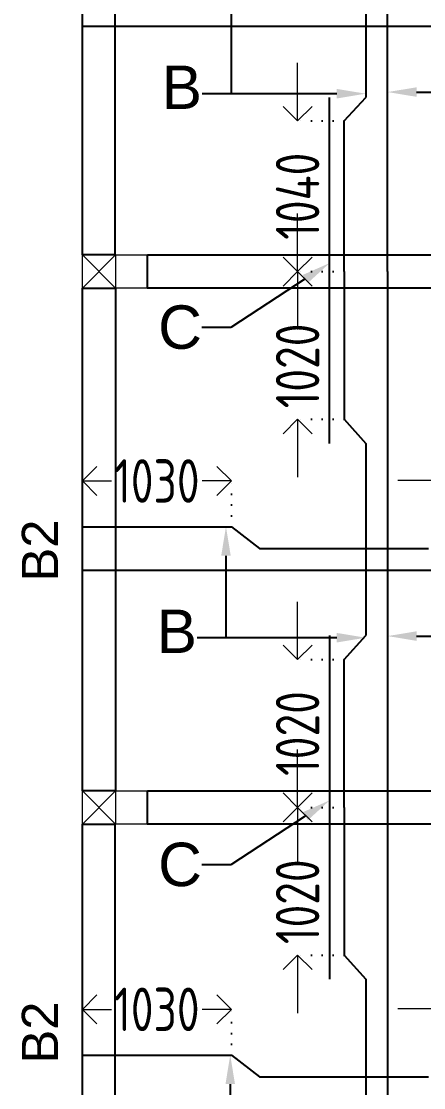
# Model space of a CAD drawing. Header units: inches. Extents: x -605 to 2991212, y -2872845 to 0.
# Drawn here: x 2823513 to 2826292, y -2114542 to -2107179 of the extents above; entities that cross this region are included whole.
import ezdxf
from ezdxf import colors
from ezdxf.entities.mleader import LeaderData, LeaderLine
from ezdxf.enums import TextEntityAlignment as Align
from ezdxf.math import Vec2, Vec3

# ---------------------------------------------------------------- set-up
doc = ezdxf.new("R2010")
doc.units = ezdxf.units.IN
doc.header["$LTSCALE"] = 600
doc.header["$MEASUREMENT"] = 0
doc.linetypes.add('DOT2', pattern=[0.125, 0, -0.125])
for name, color, linetype, lineweight in [('rDIMension', 1, 'Continuous', 18), ('rRCC 2', 40, 'Continuous', 15), ('rREINF 1', 1, 'Continuous', 25)]:
    doc.layers.add(name, color=color, linetype=linetype, lineweight=lineweight)
doc.styles.add('DIM', font='geniso.shx', dxfattribs={"width": 0.85})
doc.styles.get("Standard").update_dxf_attribs({"font": 'arial.ttf'})
doc.dimstyles.new('ST-100', dxfattribs={"dimscale": 100, "dimtxt": 2.5, "dimasz": 2, "dimexe": 0.18, "dimexo": 0.0625, "dimgap": 0.2, "dimtad": 0, "dimdec": 0, "dimzin": 0, "dimdsep": 46, "dimtxsty": 'DIM', "dimblk": 'OPEN90', "dimcen": 0.09, "dimclrd": 256, "dimclrt": 7, "dimadec": 0, "dimazin": 0, "dimtfac": 1, "dimtdec": 0, "dimtofl": 0, "dimtmove": 0, "dimatfit": 3, "dimldrblk": 'OPEN90', "dimfxl": 1, "dimtolj": 1, "dimtzin": 0, "dimlwd": -1, "dimarcsym": 0})

# ---------------------------------------------------------------- blocks, each defined once
blk = doc.blocks.new('_Open90')
at = {"color": 0, "linetype": 'ByBlock', "lineweight": -2}
for p, q in [((-0.5, 0.5), (0, 0)), ((0, 0), (-1, 0)), ((0, 0), (-0.5, -0.5))]:
    blk.add_line(p, q, dxfattribs=at)
blk = doc.blocks.new('*D399')
at = {"layer": 'Defpoints', "color": 0, "linetype": 'ByBlock', "transparency": 16777216}
for p in [(2824964.7, -2110353.3), (2823934.7, -2110669), (2824964.7, -2110669)]:
    blk.add_point(p, dxfattribs=at)
at = {"layer": 'rDIMension', "color": 0, "linetype": 'DOT2', "lineweight": -2, "transparency": 16777216}
for p, q in [((2823934.7, -2110669), (2823934.7, -2110353.3)), ((2824964.7, -2110669), (2824964.7, -2110353.3))]:
    blk.add_line(p, q, dxfattribs=at)
at = {"layer": 'rDIMension', "transparency": 16777216}
for p, q in [((2824134.7, -2110353.3), (2824136.3, -2110353.3)), ((2824764.7, -2110353.3), (2824763, -2110353.3))]:
    blk.add_line(p, q, dxfattribs=at)
at = {"layer": 'rDIMension', "linetype": 'ByBlock', "transparency": 16777216, "xscale": 200, "yscale": 200, "zscale": 200, "rotation": 180}
blk.add_blockref('_Open90', (2823934.7, -2110353.3), dxfattribs=at)
at = {"layer": 'rDIMension', "linetype": 'ByBlock', "transparency": 16777216, "xscale": 200, "yscale": 200, "zscale": 200}
blk.add_blockref('_Open90', (2824964.7, -2110353.3), dxfattribs=at)
at = {"layer": 'rDIMension', "color": 7, "linetype": 'ByBlock', "transparency": 16777216, "insert": (2824449.7, -2110353.3), "char_height": 300, "attachment_point": 5, "style": 'DIM'}
blk.add_mtext('\\A1;1030', dxfattribs=at)
blk = doc.blocks.new('*D400')
at = {"layer": 'Defpoints', "color": 0, "linetype": 'ByBlock', "transparency": 16777216}
for p in [(2827434.7, -2110350.6), (2826514.7, -2110669), (2827434.7, -2110669)]:
    blk.add_point(p, dxfattribs=at)
at = {"layer": 'rDIMension', "transparency": 16777216}
for p, q in [((2826314.7, -2110350.6), (2826114.7, -2110350.6)), ((2827634.7, -2110350.6), (2827834.7, -2110350.6))]:
    blk.add_line(p, q, dxfattribs=at)
at = {"layer": 'rDIMension', "color": 0, "linetype": 'DOT2', "lineweight": -2, "transparency": 16777216}
for p, q in [((2826514.7, -2110669), (2826514.7, -2110350.6)), ((2827434.7, -2110669), (2827434.7, -2110350.6))]:
    blk.add_line(p, q, dxfattribs=at)
at = {"layer": 'rDIMension', "linetype": 'ByBlock', "transparency": 16777216, "xscale": 200, "yscale": 200, "zscale": 200}
blk.add_blockref('_Open90', (2826514.7, -2110350.6), dxfattribs=at)
at = {"layer": 'rDIMension', "linetype": 'ByBlock', "transparency": 16777216, "xscale": 200, "yscale": 200, "zscale": 200, "rotation": 180}
blk.add_blockref('_Open90', (2827434.7, -2110350.6), dxfattribs=at)
at = {"layer": 'rDIMension', "color": 7, "linetype": 'ByBlock', "transparency": 16777216, "insert": (2826883.3, -2110350), "char_height": 300, "attachment_point": 5, "style": 'DIM'}
blk.add_mtext('\\A1;920', dxfattribs=at)
blk = doc.blocks.new('*D349')
at = {"layer": 'Defpoints', "color": 0, "linetype": 'ByBlock', "transparency": 16777216}
for p in [(2824964.7, -2114001.7), (2823934.7, -2114317.5), (2824964.7, -2114317.5)]:
    blk.add_point(p, dxfattribs=at)
at = {"layer": 'rDIMension', "color": 0, "linetype": 'DOT2', "lineweight": -2, "transparency": 16777216}
for p, q in [((2823934.7, -2114317.5), (2823934.7, -2114001.7)), ((2824964.7, -2114317.5), (2824964.7, -2114001.7))]:
    blk.add_line(p, q, dxfattribs=at)
at = {"layer": 'rDIMension', "transparency": 16777216}
for p, q in [((2824134.7, -2114001.7), (2824136.3, -2114001.7)), ((2824764.7, -2114001.7), (2824763, -2114001.7))]:
    blk.add_line(p, q, dxfattribs=at)
at = {"layer": 'rDIMension', "linetype": 'ByBlock', "transparency": 16777216, "xscale": 200, "yscale": 200, "zscale": 200, "rotation": 180}
blk.add_blockref('_Open90', (2823934.7, -2114001.7), dxfattribs=at)
at = {"layer": 'rDIMension', "linetype": 'ByBlock', "transparency": 16777216, "xscale": 200, "yscale": 200, "zscale": 200}
blk.add_blockref('_Open90', (2824964.7, -2114001.7), dxfattribs=at)
at = {"layer": 'rDIMension', "color": 7, "linetype": 'ByBlock', "transparency": 16777216, "insert": (2824449.7, -2114001.7), "char_height": 300, "attachment_point": 5, "style": 'DIM'}
blk.add_mtext('\\A1;1030', dxfattribs=at)
blk = doc.blocks.new('*D350')
at = {"layer": 'Defpoints', "color": 0, "linetype": 'ByBlock', "transparency": 16777216}
for p in [(2827434.7, -2113999.1), (2826514.7, -2114317.5), (2827434.7, -2114317.5)]:
    blk.add_point(p, dxfattribs=at)
at = {"layer": 'rDIMension', "transparency": 16777216}
for p, q in [((2826314.7, -2113999.1), (2826114.7, -2113999.1)), ((2827634.7, -2113999.1), (2827834.7, -2113999.1))]:
    blk.add_line(p, q, dxfattribs=at)
at = {"layer": 'rDIMension', "color": 0, "linetype": 'DOT2', "lineweight": -2, "transparency": 16777216}
for p, q in [((2826514.7, -2114317.5), (2826514.7, -2113999.1)), ((2827434.7, -2114317.5), (2827434.7, -2113999.1))]:
    blk.add_line(p, q, dxfattribs=at)
at = {"layer": 'rDIMension', "linetype": 'ByBlock', "transparency": 16777216, "xscale": 200, "yscale": 200, "zscale": 200}
blk.add_blockref('_Open90', (2826514.7, -2113999.1), dxfattribs=at)
at = {"layer": 'rDIMension', "linetype": 'ByBlock', "transparency": 16777216, "xscale": 200, "yscale": 200, "zscale": 200, "rotation": 180}
blk.add_blockref('_Open90', (2827434.7, -2113999.1), dxfattribs=at)
at = {"layer": 'rDIMension', "color": 7, "linetype": 'ByBlock', "transparency": 16777216, "insert": (2826821.2, -2113997.6), "char_height": 300, "attachment_point": 5, "style": 'DIM'}
blk.add_mtext('\\A1;920', dxfattribs=at)
blk = doc.blocks.new('*D359')
at = {"layer": 'Defpoints', "color": 0, "linetype": 'ByBlock', "transparency": 16777216}
for p in [(2825421.5, -2108906.9), (2825742.2, -2108906.9), (2825742.2, -2109926.9)]:
    blk.add_point(p, dxfattribs=at)
at = {"layer": 'rDIMension', "transparency": 16777216}
for p, q in [((2825421.5, -2108706.9), (2825421.5, -2108506.9)), ((2825421.5, -2110126.9), (2825421.5, -2110326.9))]:
    blk.add_line(p, q, dxfattribs=at)
at = {"layer": 'rDIMension', "color": 0, "linetype": 'DOT2', "lineweight": -2, "transparency": 16777216}
for p, q in [((2825742.2, -2108906.9), (2825421.5, -2108906.9)), ((2825742.2, -2109926.9), (2825421.5, -2109926.9))]:
    blk.add_line(p, q, dxfattribs=at)
at = {"layer": 'rDIMension', "linetype": 'ByBlock', "transparency": 16777216, "xscale": 200, "yscale": 200, "zscale": 200}
for p, rotation in [((2825421.5, -2108906.9), 270), ((2825421.5, -2109926.9), 90)]:
    blk.add_blockref('_Open90', p, dxfattribs=dict(at, rotation=rotation))
at = {"layer": 'rDIMension', "color": 7, "linetype": 'ByBlock', "transparency": 16777216, "insert": (2825421.5, -2109558.6), "char_height": 300, "attachment_point": 5, "rotation": 90, "style": 'DIM'}
blk.add_mtext('\\A1;1020', dxfattribs=at)
blk = doc.blocks.new('*D360')
at = {"layer": 'Defpoints', "color": 0, "linetype": 'ByBlock', "transparency": 16777216}
for p in [(2825742.2, -2111586.9), (2825421.5, -2112606.9), (2825742.2, -2112606.9)]:
    blk.add_point(p, dxfattribs=at)
at = {"layer": 'rDIMension', "transparency": 16777216}
for p, q in [((2825421.5, -2111386.9), (2825421.5, -2111186.9)), ((2825421.5, -2112806.9), (2825421.5, -2113006.9))]:
    blk.add_line(p, q, dxfattribs=at)
at = {"layer": 'rDIMension', "color": 0, "linetype": 'DOT2', "lineweight": -2, "transparency": 16777216}
for p, q in [((2825742.2, -2111586.9), (2825421.5, -2111586.9)), ((2825742.2, -2112606.9), (2825421.5, -2112606.9))]:
    blk.add_line(p, q, dxfattribs=at)
at = {"layer": 'rDIMension', "linetype": 'ByBlock', "transparency": 16777216, "xscale": 200, "yscale": 200, "zscale": 200}
for p, rotation in [((2825421.5, -2111586.9), 270), ((2825421.5, -2112606.9), 90)]:
    blk.add_blockref('_Open90', p, dxfattribs=dict(at, rotation=rotation))
at = {"layer": 'rDIMension', "color": 7, "linetype": 'ByBlock', "transparency": 16777216, "insert": (2825421.5, -2112096.9), "char_height": 300, "attachment_point": 5, "rotation": 90, "style": 'DIM'}
blk.add_mtext('\\A1;1020', dxfattribs=at)
blk = doc.blocks.new('*D363')
at = {"layer": 'Defpoints', "color": 0, "linetype": 'ByBlock', "transparency": 16777216}
for p in [(2825421.5, -2112606.9), (2825742.2, -2112606.9), (2825742.2, -2113626.9)]:
    blk.add_point(p, dxfattribs=at)
at = {"layer": 'rDIMension', "transparency": 16777216}
for p, q in [((2825421.5, -2112406.9), (2825421.5, -2112206.9)), ((2825421.5, -2113826.9), (2825421.5, -2114026.9))]:
    blk.add_line(p, q, dxfattribs=at)
at = {"layer": 'rDIMension', "color": 0, "linetype": 'DOT2', "lineweight": -2, "transparency": 16777216}
for p, q in [((2825742.2, -2112606.9), (2825421.5, -2112606.9)), ((2825742.2, -2113626.9), (2825421.5, -2113626.9))]:
    blk.add_line(p, q, dxfattribs=at)
at = {"layer": 'rDIMension', "linetype": 'ByBlock', "transparency": 16777216, "xscale": 200, "yscale": 200, "zscale": 200}
for p, rotation in [((2825421.5, -2112606.9), 270), ((2825421.5, -2113626.9), 90)]:
    blk.add_blockref('_Open90', p, dxfattribs=dict(at, rotation=rotation))
at = {"layer": 'rDIMension', "color": 7, "linetype": 'ByBlock', "transparency": 16777216, "insert": (2825421.5, -2113258.6), "char_height": 300, "attachment_point": 5, "rotation": 90, "style": 'DIM'}
blk.add_mtext('\\A1;1020', dxfattribs=at)
blk = doc.blocks.new('*D273')
at = {"layer": 'Defpoints', "color": 0, "linetype": 'ByBlock', "transparency": 16777216}
for p in [(2825421.5, -2107866.9), (2825742.2, -2107866.9), (2825742.2, -2108906.9)]:
    blk.add_point(p, dxfattribs=at)
at = {"layer": 'rDIMension', "transparency": 16777216}
for p, q in [((2825421.5, -2107666.9), (2825421.5, -2107466.9)), ((2825421.5, -2109106.9), (2825421.5, -2109306.9))]:
    blk.add_line(p, q, dxfattribs=at)
at = {"layer": 'rDIMension', "color": 0, "linetype": 'DOT2', "lineweight": -2, "transparency": 16777216}
for p, q in [((2825742.2, -2107866.9), (2825421.5, -2107866.9)), ((2825742.2, -2108906.9), (2825421.5, -2108906.9))]:
    blk.add_line(p, q, dxfattribs=at)
at = {"layer": 'rDIMension', "linetype": 'ByBlock', "transparency": 16777216, "xscale": 200, "yscale": 200, "zscale": 200}
for p, rotation in [((2825421.5, -2107866.9), 270), ((2825421.5, -2108906.9), 90)]:
    blk.add_blockref('_Open90', p, dxfattribs=dict(at, rotation=rotation))
at = {"layer": 'rDIMension', "color": 7, "linetype": 'ByBlock', "transparency": 16777216, "insert": (2825421.5, -2108386.9), "char_height": 300, "attachment_point": 5, "rotation": 90, "style": 'DIM'}
blk.add_mtext('\\A1;1040', dxfattribs=at)

msp = doc.modelspace()

# ---------------------------------------------------------------- linework, layer by layer
at = {"color": 4, "linetype": 'ByBlock'}
for points in [[(2826042.2, -2108906.9), (2826042.2, -2105016.9)], [(2825892.2, -2106218.8), (2825892.2, -2107705.1)], [(2823934.7, -2107212.5), (2827434.7, -2107212.5)], [(2825642.2, -2110093.8), (2825642.2, -2107705.1)], [(2825742.2, -2108906.9), (2825742.2, -2107866.9), (2825892.2, -2107705.1)], [(2825742.2, -2108906.9), (2825742.2, -2109926.9), (2825892.2, -2110093.8)], [(2826042.2, -2108906.9), (2826042.2, -2112606.9)], [(2825892.2, -2110093.8), (2825892.2, -2111420.1)], [(2823934.7, -2110669), (2824964.7, -2110669), (2825157.9, -2110819)], [(2825157.9, -2110819), (2826326.4, -2110819)], [(2823934.7, -2110969), (2827434.7, -2110969)], [(2825642.2, -2111420.1), (2825642.2, -2113793.8)], [(2825742.2, -2112606.9), (2825742.2, -2111586.9), (2825892.2, -2111420.1)], [(2825742.2, -2112606.9), (2825742.2, -2113626.9), (2825892.2, -2113793.8)], [(2826042.2, -2112606.9), (2826042.2, -2116306.9)], [(2825892.2, -2113793.8), (2825892.2, -2115120.1)], [(2823934.7, -2114317.5), (2824964.7, -2114317.5), (2825157.9, -2114467.5)], [(2825157.9, -2114467.5), (2826326.4, -2114467.5)]]:
    msp.add_lwpolyline(points, dxfattribs=at)
at = {"color": 1, "linetype": 'ByBlock'}
for points in [[(2823934.7, -2105131.9), (2824159.7, -2105131.9), (2824159.7, -2108791.9), (2823934.7, -2108791.9)], [(2824384.7, -2108791.9), (2830484.7, -2108791.9), (2830484.7, -2109021.9), (2824384.7, -2109021.9)], [(2823934.7, -2109021.9), (2824164.7, -2109021.9), (2824164.7, -2112491.9), (2823934.7, -2112491.9)], [(2824384.7, -2112491.9), (2830484.7, -2112491.9), (2830484.7, -2112721.9), (2824384.7, -2112721.9)], [(2823934.7, -2112721.9), (2824159.7, -2112721.9), (2824159.7, -2116191.9), (2823934.7, -2116191.9)]]:
    msp.add_lwpolyline(points, close=True, dxfattribs=at)
at = {"layer": 'rRCC 2', "color": 6}
for p, q in [((2823934.7, -2108791.9), (2824164.7, -2109021.9)), ((2823934.7, -2109021.9), (2824164.7, -2108791.9)), ((2823934.7, -2112491.9), (2824164.7, -2112721.9)), ((2823934.7, -2112721.9), (2824164.7, -2112491.9))]:
    msp.add_line(p, q, dxfattribs=at)
for points in [[(2823934.7, -2109021.9), (2823934.7, -2108791.9), (2824384.7, -2108791.9), (2824384.7, -2109021.9)], [(2823934.7, -2108791.9), (2824164.7, -2108791.9), (2824164.7, -2109021.9), (2823934.7, -2109021.9)], [(2823934.7, -2112721.9), (2823934.7, -2112491.9), (2824384.7, -2112491.9), (2824384.7, -2112721.9)], [(2823934.7, -2112491.9), (2824164.7, -2112491.9), (2824164.7, -2112721.9), (2823934.7, -2112721.9)]]:
    msp.add_lwpolyline(points, close=True, dxfattribs=at)

# ---------------------------------------------------------------- texts
at = {"layer": 'rRCC 2'}
for p in [(2823642, -2110833.4), (2823642, -2114161.7)]:
    msp.add_text('B2', height=250, rotation=90, dxfattribs=at).set_placement(p, align=Align.MIDDLE_CENTER)

# ---------------------------------------------------------------- dimensions: what is measured, and where the dimension line sits
at = {"layer": 'rDIMension', "color": 1, "linetype": 'ByBlock'}
for base, p1, p2, picture, middle in [((2825421.5, -2107866.9), (2825742.2, -2108906.9), (2825742.2, -2107866.9), '*D273', (2825421.5, -2108386.9)), ((2825421.5, -2112606.9), (2825742.2, -2111586.9), (2825742.2, -2112606.9), '*D360', (2825421.5, -2112096.9))]:
    dim = msp.add_linear_dim(base=base, p1=p1, p2=p2, angle=90, dimstyle='ST-100', override={"dimtxt": 3, "dimexe": 0, "dimexo": 0, "dimtmove": 1, "dimfxl": 1.25, "dimtfillclr": 256, "dimarcsym": 2}, dxfattribs=at)
    dim.commit()
    dim.dimension.update_dxf_attribs({"geometry": picture, "text_midpoint": middle})
for base, p1, p2, picture, middle in [((2825421.5, -2108906.9), (2825742.2, -2109926.9), (2825742.2, -2108906.9), '*D359', (2825421.5, -2109558.6)), ((2825421.5, -2112606.9), (2825742.2, -2113626.9), (2825742.2, -2112606.9), '*D363', (2825421.5, -2113258.6))]:
    dim = msp.add_linear_dim(base=base, p1=p1, p2=p2, angle=90, dimstyle='ST-100', override={"dimtxt": 3, "dimexe": 0, "dimexo": 0, "dimtmove": 1, "dimfxl": 1.25, "dimtfillclr": 256, "dimarcsym": 2}, dxfattribs=at)
    dim.commit()
    dim.dimension.update_dxf_attribs({"geometry": picture, "text_midpoint": middle, "dimtype": 160})
for base, p1, p2, override, picture, middle in [((2824964.7, -2110353.3), (2823934.7, -2110669), (2824964.7, -2110669), {"dimtxt": 3, "dimasz": 2, "dimexe": 0, "dimexo": 0, "dimtmove": 1, "dimfxl": 1.25, "dimtfillclr": 256, "dimarcsym": 2}, '*D399', (2824449.7, -2110353.3)), ((2827434.7, -2110350.6), (2826514.7, -2110669), (2827434.7, -2110669), {"dimtxt": 3, "dimexe": 0, "dimexo": 0, "dimtmove": 1, "dimfxl": 1.25, "dimtfillclr": 256, "dimarcsym": 2}, '*D400', (2826883.3, -2110350)), ((2824964.7, -2114001.7), (2823934.7, -2114317.5), (2824964.7, -2114317.5), {"dimtxt": 3, "dimasz": 2, "dimexe": 0, "dimexo": 0, "dimtmove": 1, "dimfxl": 1.25, "dimtfillclr": 256, "dimarcsym": 2}, '*D349', (2824449.7, -2114001.7)), ((2827434.7, -2113999.1), (2826514.7, -2114317.5), (2827434.7, -2114317.5), {"dimtxt": 3, "dimexe": 0, "dimexo": 0, "dimtmove": 1, "dimfxl": 1.25, "dimtfillclr": 256, "dimarcsym": 2}, '*D350', (2826821.2, -2113997.6))]:
    dim = msp.add_linear_dim(base=base, p1=p1, p2=p2, dimstyle='ST-100', override=override, dxfattribs=at)
    dim.commit()
    dim.dimension.update_dxf_attribs({"geometry": picture, "text_midpoint": middle, "dimtype": 160})

# ---------------------------------------------------------------- leaders
at = {"layer": 'rREINF 1', "color": 3, "linetype": 'ByBlock'}
ml = msp.add_multileader_mtext('Standard', dxfattribs=at)
ml.set_content('B', color=3)
ml.set_leader_properties()
ml.build(insert=Vec2(0, 0))
ml.multileader.update_dxf_attribs({"text_top_attachment_type": 0, "text_bottom_attachment_type": 0, "dogleg_length": 200, "arrow_head_size": 200})
ctx = ml.context
ctx.base_point, ctx.char_height, ctx.arrow_head_size, ctx.landing_gap_size, ctx.plane_origin = Vec3(2824534.9, -2107678.9), 300, 200, 0.09, Vec3(2824995.8, -2107085.7)
ctx.text_align_type = 2
notes = []
notes.append((ctx, [(0, (1, 1, 0), (2824961.6, -2107678.9), (-1, 0), 200, [(0, [(2824961.6, -2106912.5)], 256, [])])]))
ctx.mtext.insert, ctx.mtext.alignment, ctx.mtext.flow_direction = Vec3(2824761.5, -2107484.5), 3, 5
ml = msp.add_multileader_mtext('Standard', dxfattribs=at)
ml.set_content('', color=3)
ml.set_leader_properties()
ml.build(insert=Vec2(0, 0))
ml.multileader.update_dxf_attribs({"text_top_attachment_type": 0, "text_bottom_attachment_type": 0, "dogleg_length": 200, "arrow_head_size": 200})
ctx = ml.context
ctx.base_point, ctx.char_height, ctx.arrow_head_size, ctx.landing_gap_size, ctx.plane_origin = Vec3(2824891.6, -2107678.9), 300, 200, 0.09, Vec3(2825695.2, -2107678.9)
ctx.text_align_type = 2
notes.append((ctx, [(0, (1, 1, 0), (2825091.8, -2107678.9), (-1, 0), 200, [(0, [(2825892.2, -2107678.9)], 256, [])])]))
ctx.mtext.insert, ctx.mtext.alignment, ctx.mtext.flow_direction = Vec3(2824891.7, -2107528.9), 3, 5
ml = msp.add_multileader_mtext('Standard', dxfattribs=at)
ml.set_content('', color=3)
ml.set_leader_properties()
ml.build(insert=Vec2(0, 0))
ml.multileader.update_dxf_attribs({"text_top_attachment_type": 0, "text_bottom_attachment_type": 0, "dogleg_length": 200, "arrow_head_size": 200})
ctx = ml.context
ctx.base_point, ctx.char_height, ctx.arrow_head_size, ctx.landing_gap_size, ctx.plane_origin = Vec3(2826675.8, -2107667.7), 300, 200, 0.09, Vec3(2826059.9, -2107667.7)
notes.append((ctx, [(0, (1, 1, 0), (2826475.8, -2107667.7), (1, 0), 200, [(0, [(2826043, -2107667.7)], 256, [])])]))
ctx.mtext.insert, ctx.mtext.flow_direction = Vec3(2826675.9, -2107517.7), 5
ml = msp.add_multileader_mtext('Standard', dxfattribs=at)
ml.set_content('C', color=3)
ml.set_leader_properties()
ml.build(insert=Vec2(0, 0))
ml.multileader.update_dxf_attribs({"text_top_attachment_type": 0, "text_bottom_attachment_type": 0, "dogleg_length": 200, "arrow_head_size": 200})
ctx = ml.context
ctx.base_point, ctx.char_height, ctx.arrow_head_size, ctx.landing_gap_size, ctx.plane_origin = Vec3(2824495.4, -2109293.3), 300, 200, 0.09, Vec3(2825391.7, -2108890.8)
ctx.text_align_type = 2
notes.append((ctx, [(1, (1, 1, 0), (2824960.8, -2109293.3), (-1, 0), 200, [(0, [(2825642.2, -2108848.8)], 256, [])])]))
ctx.mtext.insert, ctx.mtext.alignment, ctx.mtext.flow_direction = Vec3(2824760.7, -2109140.7), 3, 5
ml = msp.add_multileader_mtext('Standard', dxfattribs=at)
ml.set_content('B', color=3)
ml.set_leader_properties()
ml.build(insert=Vec2(0, 0))
ml.multileader.update_dxf_attribs({"text_top_attachment_type": 0, "text_bottom_attachment_type": 0, "dogleg_length": 200, "arrow_head_size": 200})
ctx = ml.context
ctx.base_point, ctx.char_height, ctx.arrow_head_size, ctx.landing_gap_size, ctx.plane_origin = Vec3(2824500, -2111435.4), 300, 200, 0.09, Vec3(2824960.9, -2110842.2)
ctx.text_align_type = 2
notes.append((ctx, [(0, (1, 1, 0), (2824926.8, -2111435.4), (-1, 0), 200, [(0, [(2824926.8, -2110669)], 256, [])])]))
ctx.mtext.insert, ctx.mtext.alignment, ctx.mtext.flow_direction = Vec3(2824726.7, -2111241), 3, 5
ml = msp.add_multileader_mtext('Standard', dxfattribs=at)
ml.set_content('', color=3)
ml.set_leader_properties()
ml.build(insert=Vec2(0, 0))
ml.multileader.update_dxf_attribs({"text_top_attachment_type": 0, "text_bottom_attachment_type": 0, "dogleg_length": 200, "arrow_head_size": 200})
ctx = ml.context
ctx.base_point, ctx.char_height, ctx.arrow_head_size, ctx.landing_gap_size, ctx.plane_origin = Vec3(2824726.6, -2111435.4), 300, 200, 0.09, Vec3(2825530.1, -2111435.4)
ctx.text_align_type = 2
notes.append((ctx, [(0, (1, 1, 0), (2824926.8, -2111435.4), (-1, 0), 200, [(0, [(2825892.2, -2111435.4)], 256, [])])]))
ctx.mtext.insert, ctx.mtext.alignment, ctx.mtext.flow_direction = Vec3(2824726.7, -2111285.4), 3, 5
ml = msp.add_multileader_mtext('Standard', dxfattribs=at)
ml.set_content('', color=3)
ml.set_leader_properties()
ml.build(insert=Vec2(0, 0))
ml.multileader.update_dxf_attribs({"text_top_attachment_type": 0, "text_bottom_attachment_type": 0, "dogleg_length": 200, "arrow_head_size": 200})
ctx = ml.context
ctx.base_point, ctx.char_height, ctx.arrow_head_size, ctx.landing_gap_size, ctx.plane_origin = Vec3(2826675.8, -2111424.2), 300, 200, 0.09, Vec3(2826059.9, -2111424.2)
notes.append((ctx, [(0, (1, 1, 0), (2826475.8, -2111424.2), (1, 0), 200, [(0, [(2826043, -2111424.2)], 256, [])])]))
ctx.mtext.insert, ctx.mtext.flow_direction = Vec3(2826675.9, -2111274.2), 5
ml = msp.add_multileader_mtext('Standard', dxfattribs=at)
ml.set_content('C', color=3)
ml.set_leader_properties()
ml.build(insert=Vec2(0, 0))
ml.multileader.update_dxf_attribs({"text_top_attachment_type": 0, "text_bottom_attachment_type": 0, "dogleg_length": 200, "arrow_head_size": 200})
ctx = ml.context
ctx.base_point, ctx.char_height, ctx.arrow_head_size, ctx.landing_gap_size, ctx.plane_origin = Vec3(2824495.4, -2113003.4), 300, 200, 0.09, Vec3(2825391.7, -2112600.9)
ctx.text_align_type = 2
notes.append((ctx, [(1, (1, 1, 0), (2824960.8, -2113003.4), (-1, 0), 200, [(0, [(2825642.2, -2112558.9)], 256, [])])]))
ctx.mtext.insert, ctx.mtext.alignment, ctx.mtext.flow_direction = Vec3(2824760.7, -2112850.8), 3, 5
ml = msp.add_multileader_mtext('Standard', dxfattribs=at)
ml.set_content('B', color=3)
ml.set_leader_properties()
ml.build(insert=Vec2(0, 0))
ml.multileader.update_dxf_attribs({"text_top_attachment_type": 0, "text_bottom_attachment_type": 0, "dogleg_length": 200, "arrow_head_size": 200})
ctx = ml.context
ctx.base_point, ctx.char_height, ctx.arrow_head_size, ctx.landing_gap_size, ctx.plane_origin = Vec3(2824529.6, -2115083.9), 300, 200, 0.09, Vec3(2824990.4, -2114490.6)
ctx.text_align_type = 2
notes.append((ctx, [(0, (1, 1, 0), (2824956.3, -2115083.9), (-1, 0), 200, [(0, [(2824956.3, -2114317.5)], 256, [])])]))
ctx.mtext.insert, ctx.mtext.alignment, ctx.mtext.flow_direction = Vec3(2824756.2, -2114889.5), 3, 5
for ctx, leaders in notes:
    for number, flags, end, landing, length, lines in leaders:
        leader = LeaderData()
        leader.index, (leader.has_last_leader_line, leader.has_dogleg_vector, leader.attachment_direction) = number, flags
        leader.last_leader_point, leader.dogleg_vector, leader.dogleg_length = Vec3(end), Vec3(landing), length
        for number, points, colour, breaks in lines:
            line = LeaderLine()
            line.index, line.vertices, line.color, line.breaks = number, Vec3.list(points), colors.encode_raw_color(colour), breaks
            leader.lines.append(line)
        ctx.leaders.append(leader)

doc.saveas('drawing.dxf')
